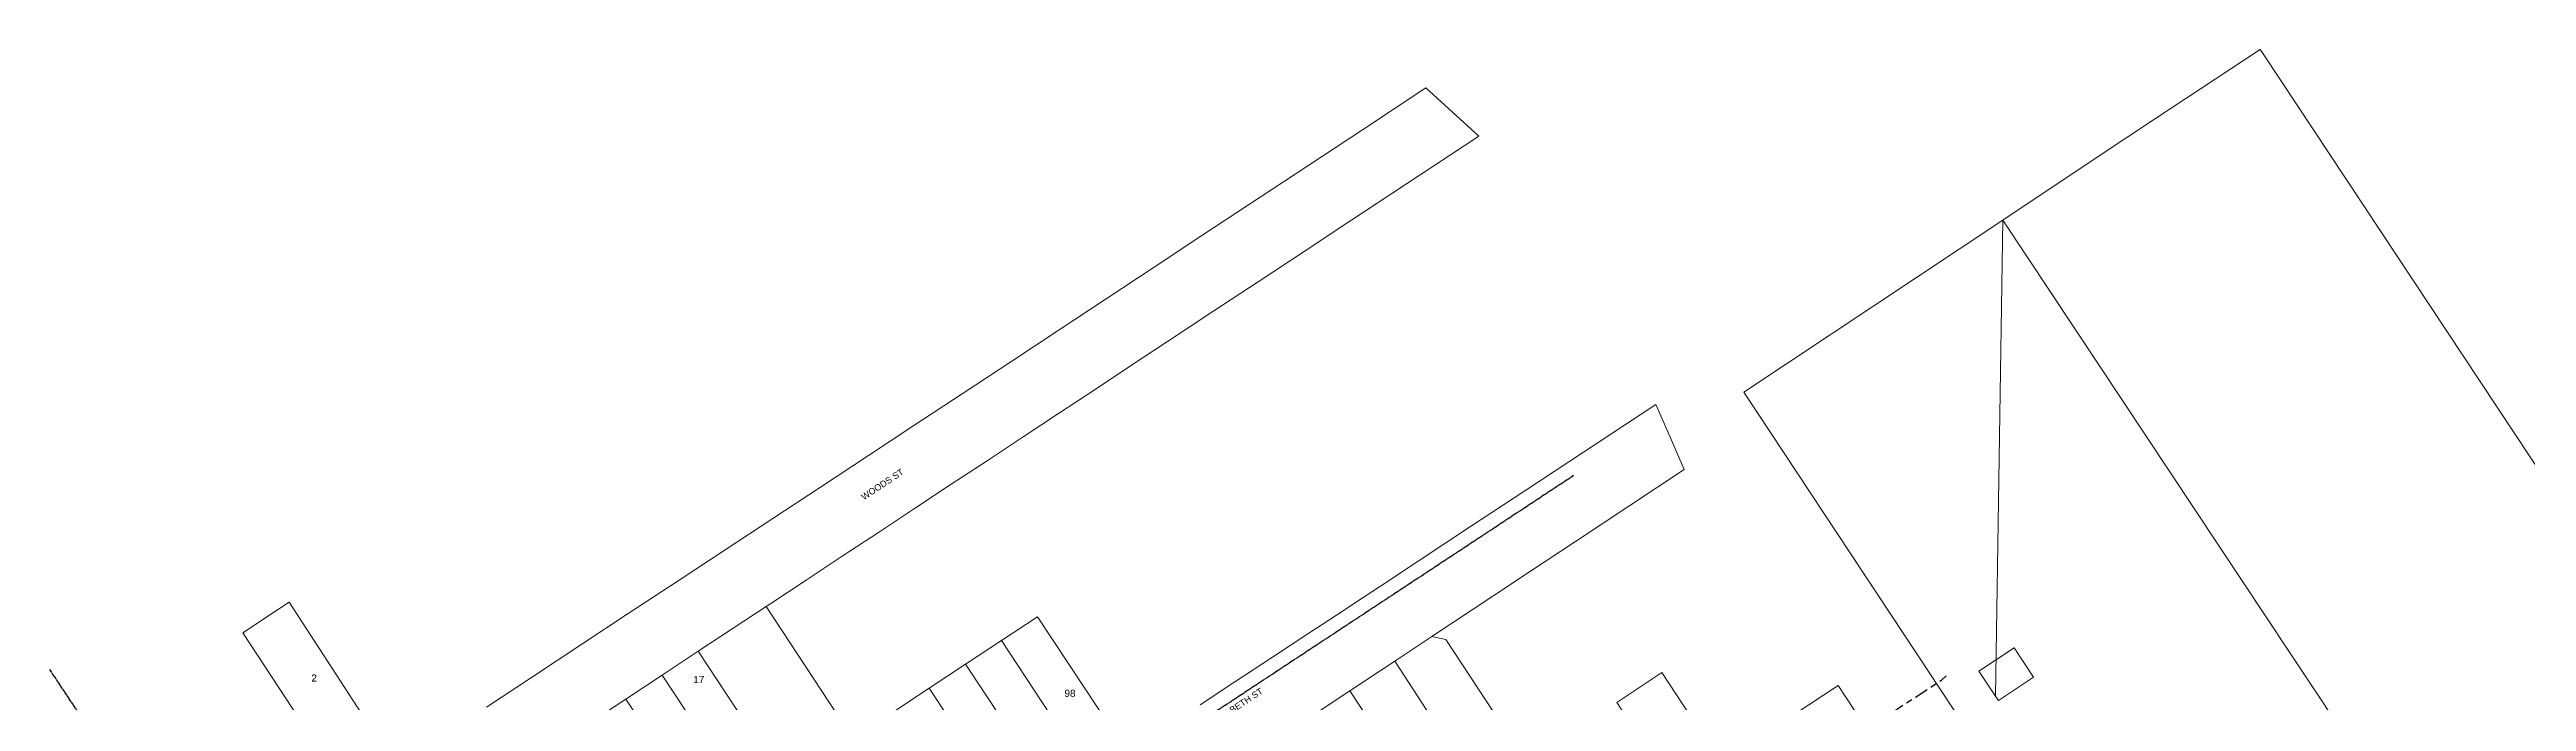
# Model space of a CAD drawing. Header units: metres. Extents: x 302064 to 304096, y 6268242 to 6271990.
# Drawn here: x 302246 to 302944, y 6271596 to 6271780 of the extents above; entities that cross this region are included whole.
import ezdxf

# ---------------------------------------------------------------- set-up
doc = ezdxf.new("R2010")
doc.units = ezdxf.units.M
doc.linetypes.add('Cable Exist OH', pattern=[1, 1, 0])
doc.linetypes.add('Cable Exist UG', pattern=[8.2, 4, -1.2, 1.8, -1.2])
doc.layers.add('Cadastre Land Parcels_SP_EXT', color=7, linetype='Continuous', lineweight=5)
doc.layers.add('Cadastre Roads_SP_EXT', color=9, linetype='Continuous', lineweight=5)
doc.layers.add('Mains_HV_EXT', color=1, linetype='Continuous')
doc.styles.get("Standard").update_dxf_attribs({"font": 'arial.ttf'})

msp = doc.modelspace()

# ---------------------------------------------------------------- linework, layer by layer
at = {"layer": 'Cadastre Land Parcels_SP_EXT', "linetype": 'Continuous'}
for points in [[(302996.509, 6271586.755), (302869.467, 6271778.543), (302868.659, 6271779.769), (302839.189, 6271760.295), (302822.774, 6271749.426), (302796.124, 6271731.719), (302924.176, 6271538.82), (302996.509, 6271586.755)], [(302796.1234, 6271731.7186), (302723.2229, 6271683.2783), (302775.8085, 6271603.6922), (302777.9413, 6271600.4631), (302779.4793, 6271598.1358), (302784.1491, 6271591.0683), (302785.0313, 6271589.7329), (302788.6429, 6271584.2667), (302850.8029, 6271490.187), (302924.1758, 6271538.8201), (302796.1234, 6271731.7186), (302794.0693, 6271597.6227), (302789.3996, 6271604.6903), (302799.3199, 6271611.2448), (302804.7929, 6271602.9615), (302794.9121, 6271596.3472), (302794.0693, 6271597.6227)], [(302343.587, 6271577.735), (302313.421, 6271624.07), (302310.416, 6271622.071), (302300.392, 6271615.463), (302330.73, 6271569.217), (302343.587, 6271577.735)], [(302472.306, 6271585.611), (302447.795, 6271622.886), (302428.675, 6271610.285), (302453.203, 6271573.086), (302455.957, 6271574.912), (302457.555, 6271575.997), (302472.306, 6271585.611)], [(302549.627, 6271581.645), (302524.275, 6271619.947), (302514.11, 6271613.249), (302539.378, 6271574.844), (302549.627, 6271581.645)], [(302453.2034, 6271573.0857), (302428.6748, 6271610.2849), (302418.4961, 6271603.5356), (302443.0299, 6271566.4003), (302453.2034, 6271573.0857)], [(302539.378, 6271574.844), (302514.11, 6271613.249), (302504.01, 6271606.594), (302529.401, 6271568.241), (302539.378, 6271574.844)], [(302661.981, 6271578.967), (302639.272, 6271613.573), (302635.281, 6271614.38), (302624.928, 6271607.482), (302649.028, 6271570.385), (302651.538, 6271572.045), (302661.981, 6271578.967)], [(302433.317, 6271560.013), (302443.03, 6271566.4), (302418.496, 6271603.536), (302408.318, 6271596.786), (302432.87, 6271559.72), (302433.317, 6271560.013)], [(302529.401, 6271568.241), (302504.01, 6271606.594), (302493.722, 6271599.816), (302519.019, 6271561.368), (302529.401, 6271568.241)], [(302649.028, 6271570.385), (302624.928, 6271607.482), (302612.267, 6271599.119), (302636.631, 6271562.127), (302649.028, 6271570.385)], [(302725.236, 6271565.914), (302716.735, 6271578.869), (302708.364, 6271591.71), (302700.086, 6271604.305), (302687.385, 6271595.859), (302713.148, 6271556.561), (302718.741, 6271561.671), (302725.236, 6271565.914)], [(302422.952, 6271553.193), (302432.87, 6271559.72), (302408.318, 6271596.786), (302398.418, 6271590.24), (302422.952, 6271553.193)], [(302519.019, 6271561.368), (302493.722, 6271599.816), (302483.684, 6271593.201), (302509.133, 6271554.856), (302519.019, 6271561.368)], [(302623.96, 6271553.721), (302626.638, 6271555.467), (302636.631, 6271562.127), (302612.267, 6271599.119), (302599.635, 6271590.772), (302623.96, 6271553.721)], [(302756.291, 6271590.707), (302749.808, 6271600.586), (302716.735, 6271578.869), (302725.236, 6271565.914), (302755.388, 6271585.689), (302756.291, 6271590.707)]]:
    msp.add_lwpolyline(points, close=True, dxfattribs=at)
at = {"layer": 'Cadastre Roads_SP_EXT', "linetype": 'Continuous'}
for points in [[(302398.4179, 6271590.2399), (302408.3181, 6271596.7865), (302418.4961, 6271603.5357), (302428.6749, 6271610.2849), (302447.7947, 6271622.8865), (302449.098, 6271623.7129), (302459.0563, 6271630.3103), (302469.2375, 6271637.0287), (302479.4231, 6271643.7312), (302489.5974, 6271650.5051), (302499.6829, 6271657.1021), (302510.0225, 6271663.9262), (302520.2085, 6271670.6157), (302530.1837, 6271677.1985), (302540.4449, 6271683.997), (302550.7371, 6271690.818), (302560.8807, 6271697.5116), (302573.6432, 6271705.952), (302586.6844, 6271714.5094), (302599.4003, 6271722.8761), (302611.6648, 6271730.9968), (302648.6028, 6271755.3299), (302633.6647, 6271768.9646), (302615.7956, 6271757.1768), (302596.7946, 6271744.6417), (302570.5291, 6271727.3341), (302557.0731, 6271718.4448), (302543.592, 6271709.5253), (302530.325, 6271700.7931), (302516.9704, 6271691.9526), (302503.2741, 6271682.9488), (302489.4466, 6271673.8132), (302476.6868, 6271665.3689), (302463.1271, 6271656.4793), (302449.7007, 6271647.6591), (302436.2743, 6271638.8389), (302423.295, 6271630.2706), (302408.7048, 6271620.6745), (302396.1967, 6271612.4073), (302381.4053, 6271602.6538), (302369.079, 6271594.4788)], [(302599.635, 6271590.773), (302612.267, 6271599.119), (302624.928, 6271607.482), (302635.281, 6271614.38), (302652.783, 6271625.999), (302663.156, 6271632.817), (302675.796, 6271641.181), (302706.405, 6271661.465), (302706.405, 6271661.465), (302702.517, 6271670.335), (302698.382, 6271679.77), (302661.543, 6271655.472), (302646.234, 6271645.373), (302631.225, 6271635.468), (302620.857, 6271628.626), (302613.518, 6271623.779), (302610.596, 6271621.85), (302600.385, 6271615.155), (302590.421, 6271608.574), (302579.864, 6271601.636), (302570.085, 6271595.157)]]:
    msp.add_lwpolyline(points, dxfattribs=at)
at = {"layer": 'Mains_HV_EXT', "linetype": 'Cable Exist OH'}
for points in [[(302675.261, 6271659.736), (302632.6679, 6271631.635), (302592.6169, 6271605.2391), (302545.122, 6271573.8551), (302511.338, 6271551.526)], [(302245.959, 6271605.123), (302321.8069, 6271490.627), (302374.773, 6271409.938)]]:
    msp.add_lwpolyline(points, dxfattribs=at)
at = {"layer": 'Mains_HV_EXT', "linetype": 'Cable Exist UG'}
msp.add_lwpolyline([(302778.9821, 6271564.15), (302776.9436, 6271565.0445), (302764.4323, 6271584.4269), (302768.5378, 6271587.1082), (302764.6646, 6271592.8383), (302778.8428, 6271602.1142), (302780.152, 6271603.3424)], dxfattribs=at)

# ---------------------------------------------------------------- texts
at = {"layer": 'Cadastre Land Parcels_SP_EXT'}
for s, p in [('2', (302319.7092, 6271601.7112)), ('17', (302427.2974, 6271601.2826)), ('98', (302531.8475, 6271597.4212))]:
    msp.add_text(s, height=2, dxfattribs=at).set_placement(p)
at = {"layer": 'Cadastre Roads_SP_EXT'}
for s, rotation, p in [('WOODS ST', 33.422699, (302475.3434, 6271652.76)), ('ELIZABETH ST', 33.45974, (302573.2772, 6271588.8467))]:
    msp.add_text(s, height=1.8, rotation=rotation, dxfattribs=at).set_placement(p)

doc.saveas('drawing.dxf')
